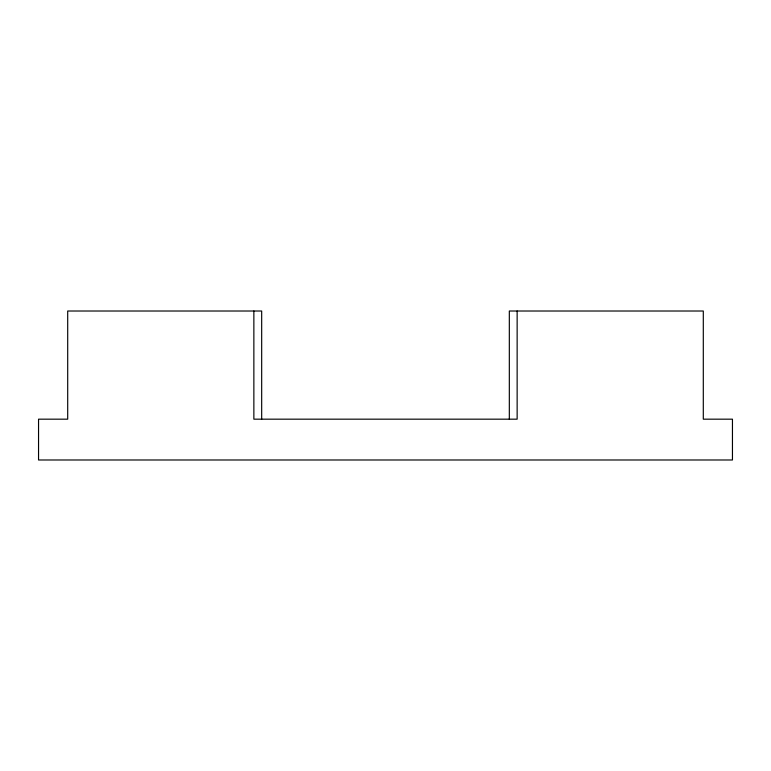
<?xml version="1.0" encoding="UTF-8"?>
<svg xmlns="http://www.w3.org/2000/svg" width="771" height="771" viewBox="0 0 771 771"><rect width="100%" height="100%" fill="white"/><g stroke="black" fill="none" stroke-linecap="round" stroke-linejoin="round"><path stroke-width="1.16" d="M517.139 311.012L517.139 419.173L253.861 419.173L253.861 311.012M509.323 419.173L509.323 311.012L703.297 311.012L703.297 419.173L732.45 419.173L732.45 459.988L38.55 459.988L38.55 419.173L67.703 419.173L67.703 311.012L261.677 311.012L261.677 419.173"/></g></svg>
